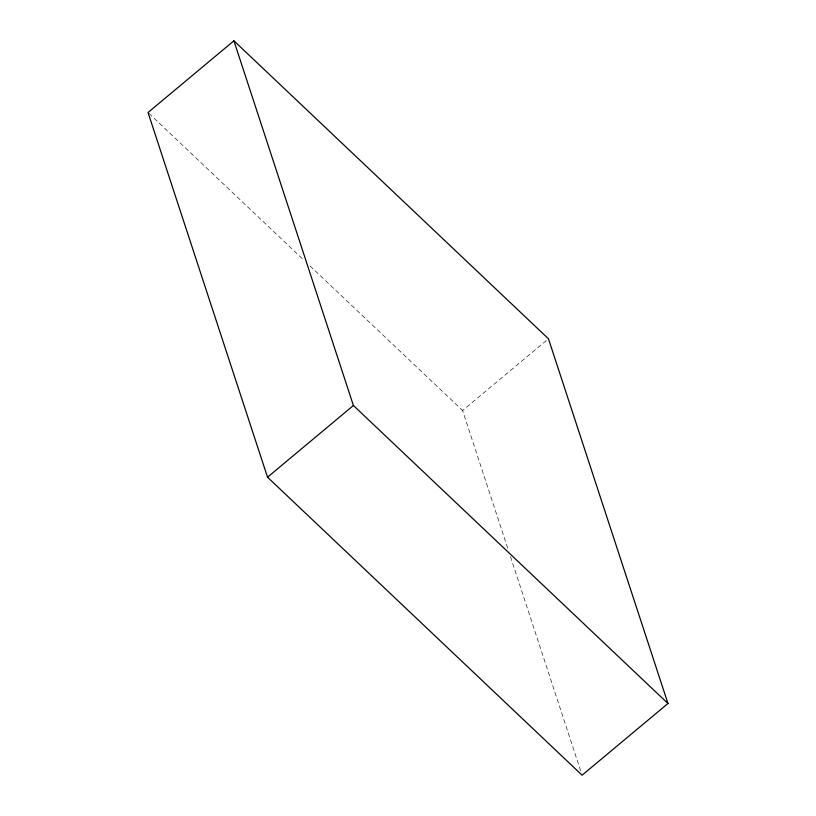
<?xml version="1.0" encoding="UTF-8"?>
<svg xmlns="http://www.w3.org/2000/svg" width="816" height="816" viewBox="0 0 816 816"><rect width="100%" height="100%" fill="white"/><g stroke="black" fill="none" stroke-linecap="round" stroke-linejoin="round"><path stroke-width="0.61" stroke-dasharray="4.08 3.06" d="M507.705 548.168L462.59 410.499L546.516 340.425M148.951 113.383L304.388 260.63M309.937 265.883L462.59 410.499M510.469 556.624L580.91 771.579"/><path stroke-width="1.22" d="M233.906 40.8L148.033 112.506L267.536 477.207L582.094 775.2L667.967 703.494L548.464 338.793L233.906 40.8L353.41 405.501L667.967 703.494M267.536 477.207L353.41 405.501"/></g></svg>
